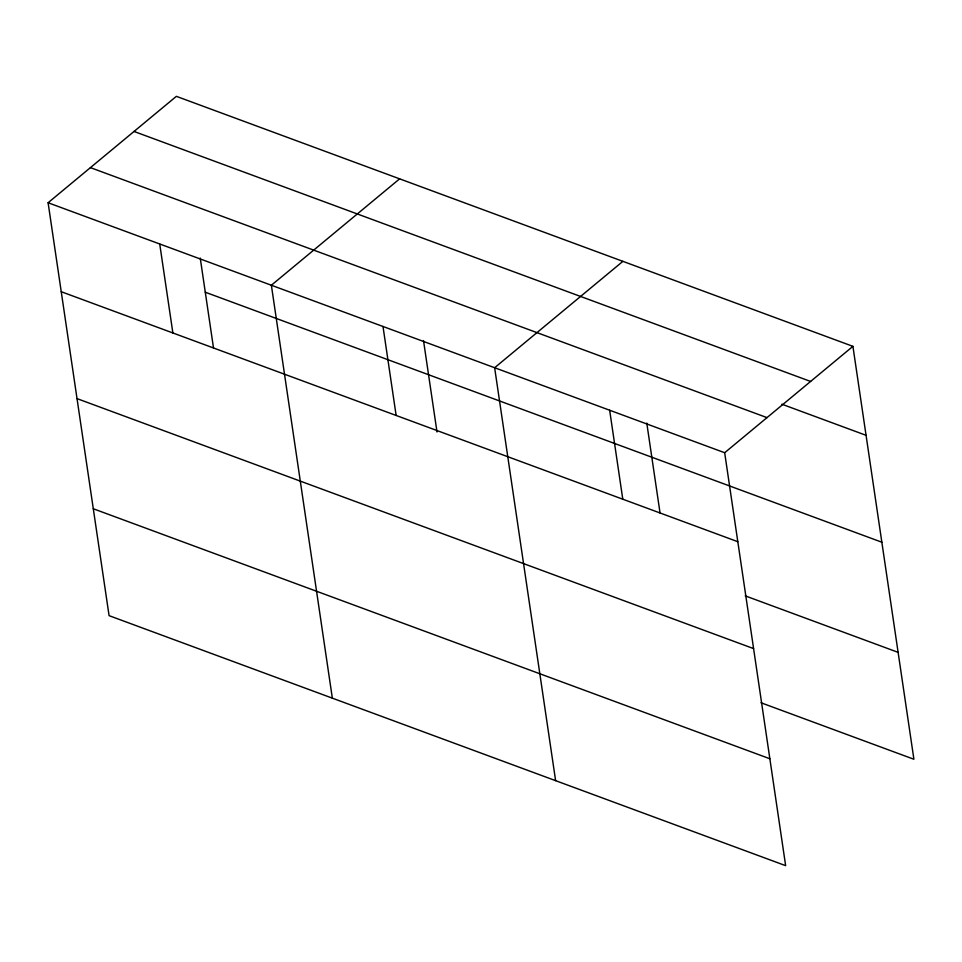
<?xml version="1.0" encoding="UTF-8"?>
<svg xmlns="http://www.w3.org/2000/svg" width="962" height="962" viewBox="0 0 962 962"><rect width="100%" height="100%" fill="white"/><g stroke="black" fill="none" stroke-linecap="round" stroke-linejoin="round"><path stroke-width="1.44" d="M852.921 346.344L724.675 452.729L785.641 865.656L109.079 615.656L48.1 202.741L176.359 96.344L852.921 346.344L913.9 759.258L761.014 702.765M399.627 178.848L271.368 285.233L332.347 698.159M622.895 261.339L494.636 367.737L555.615 780.651M134.031 131.457L810.605 381.445M781.902 404.22L866.065 435.317M90.428 167.629L766.991 417.616M48.1 202.741L724.675 452.729M205.279 292.22L881.853 542.219M61.243 291.714L737.806 541.702M745.225 595.863L898.111 652.356M77.02 398.617L753.595 648.604M93.29 508.754L769.865 758.753M646.777 423.076L660.052 513.023M609.655 410.233L622.787 499.206M423.508 340.572L437.001 431.998M382.996 326.479L396.14 415.452M200.24 258.081L213.516 348.028M159.728 243.987L172.871 332.96"/></g></svg>
